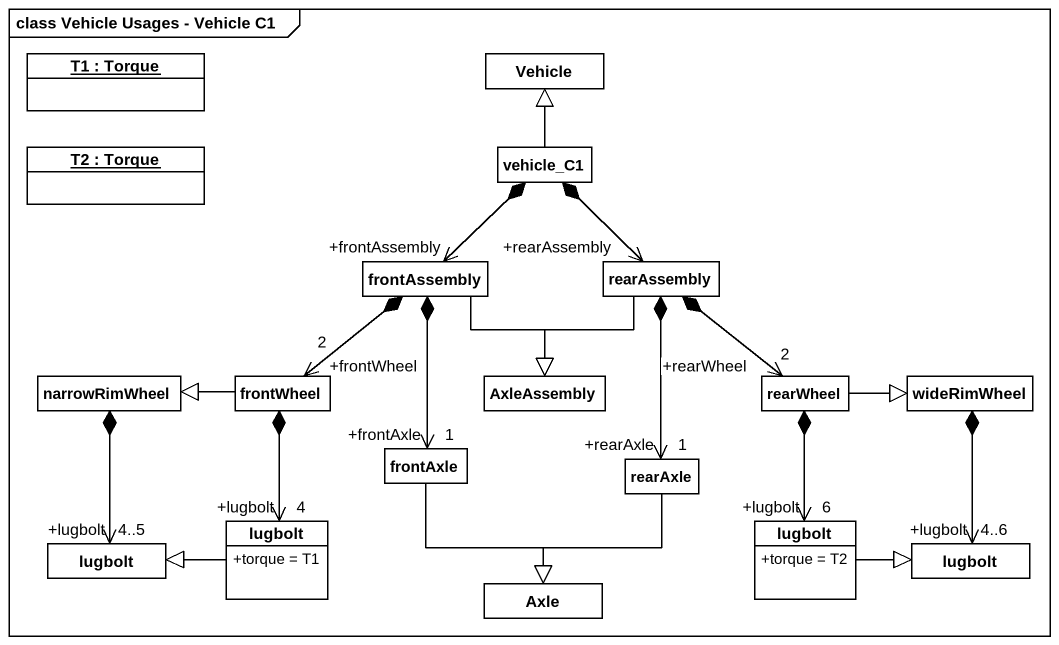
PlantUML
@startuml
mainframe class Vehicle Usages - Vehicle C1
hide circle
hide empty members
skinparam classAttributeIconSize 0
object "T1 : Torque" as T1
class Vehicle
object "T2 : Torque" as T2
class vehicle_C1
class frontAssembly
class rearAssembly
class narrowRimWheel
class frontWheel
class AxleAssembly
class rearWheel
class wideRimWheel
class frontAxle
class rearAxle
class lugbolt
class "lugbolt" as lugbolt_2 {
  +torque = T1
}
class "lugbolt" as lugbolt_3 {
  +torque = T2
}
class "lugbolt" as lugbolt_4
class Axle
vehicle_C1 -up-|> Vehicle
frontAssembly "+frontAssembly" <-up-* vehicle_C1
frontAssembly --|> AxleAssembly
rearAssembly "+rearAssembly" <-up-* vehicle_C1
rearAssembly --|> AxleAssembly
frontWheel "+frontWheel\n2" <-up-* frontAssembly
frontWheel -left-|> narrowRimWheel
rearWheel "+rearWheel\n2" <-up-* rearAssembly
rearWheel -right-|> wideRimWheel
frontAxle "+frontAxle\n1" <-up-* frontAssembly
frontAxle --|> Axle
rearAxle "+rearAxle\n1" <-up-* rearAssembly
rearAxle --|> Axle
lugbolt "+lugbolt\n4..5" <-up-* narrowRimWheel
lugbolt_2 "+lugbolt\n4" <-up-* frontWheel
lugbolt_2 -left-|> lugbolt
lugbolt_3 "+lugbolt\n6" <-up-* rearWheel
lugbolt_3 -right-|> lugbolt_4
lugbolt_4 "+lugbolt\n4..6" <-up-* wideRimWheel
@enduml
